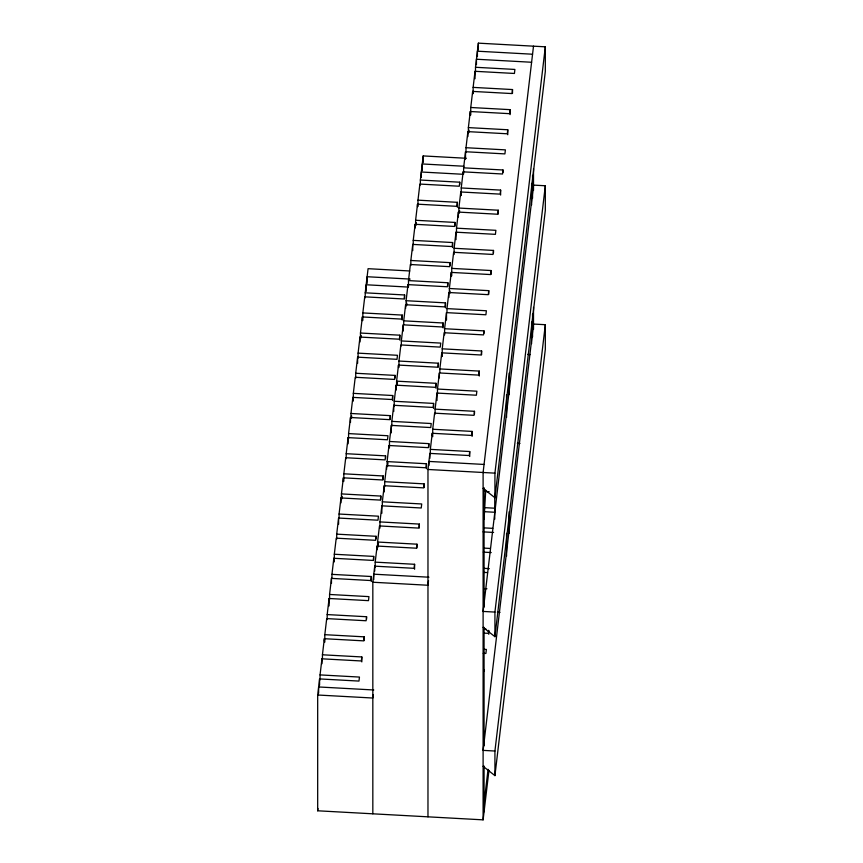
<?xml version="1.0" encoding="UTF-8"?>
<svg xmlns="http://www.w3.org/2000/svg" width="863" height="863" viewBox="0 0 863 863"><rect width="100%" height="100%" fill="white"/><g stroke="black" fill="none" stroke-linecap="round" stroke-linejoin="round"><path stroke-width="1.29" d="M484.067 519.44L485.729 490.152M488.954 770.389L483.107 819.85L317.681 810.789L317.681 695.006L319.58 678.922L358.976 681.08L359.45 677.067L320.054 674.909L320.054 679.871M320.054 674.909L321.964 658.814L361.349 660.972L361.824 656.948L322.438 654.79L322.438 658.512M322.438 654.79L324.337 638.706L363.722 640.864L364.197 636.84L324.812 634.683L324.812 642.126M324.812 634.683L326.71 618.598L366.095 620.756L366.581 616.732L327.185 614.575L327.185 619.537M327.185 614.575L329.094 598.49L368.479 600.648L368.954 596.624L329.569 594.467L329.569 599.429M329.569 594.467L331.468 578.383L370.853 580.54L371.327 576.516L331.942 574.359L331.942 578.081M331.942 574.359L333.841 558.275L373.226 560.432L373.711 556.408L334.315 554.251L334.315 561.694M334.315 554.251L336.225 538.167L375.61 540.314L376.085 536.301L336.699 534.143L336.699 539.105M336.699 534.143L338.598 518.048L377.983 520.206L378.458 516.193L339.073 514.035L339.073 517.757M339.073 514.035L340.971 497.94L380.356 500.098L380.842 496.074L341.446 493.916L341.446 498.879M341.446 493.916L343.355 477.832L382.741 479.99L383.215 475.966L343.83 473.809L343.83 481.252M343.83 473.809L345.729 457.724L385.114 459.882L385.588 455.858L346.203 453.701L346.203 458.663M346.203 453.701L348.102 437.617L387.487 439.774L387.972 435.75L348.576 433.593L348.576 438.555M348.576 433.593L350.486 417.509L389.871 419.666L390.346 415.642L350.961 413.485L350.961 418.447M350.961 413.485L352.859 397.379L392.244 399.537L392.719 395.524L353.334 393.366L353.334 400.81M353.334 393.366L355.232 377.271L394.628 379.429L395.103 375.405L355.707 373.258L355.707 378.221M355.707 373.258L357.616 357.163L397.002 359.321L397.476 355.297L358.091 353.14L358.091 358.102M358.091 353.14L359.99 337.055L399.375 339.213L399.849 335.189L360.464 333.032L360.464 337.994M360.464 333.032L362.363 316.948L401.759 319.105L402.234 315.081L362.838 312.924L362.838 320.367M362.838 312.924L364.747 296.84L404.132 298.997L404.607 294.973L365.222 292.816L365.222 297.778M365.222 292.816L368.07 268.684L409.763 270.971M341.888 498.89L342.18 496.419M351.392 418.458L351.683 415.977M360.907 338.005L361.198 335.534M317.681 810.789L317.951 808.491M372.827 813.809L372.827 582.234L374.725 566.16L414.111 568.318L414.585 564.294L375.2 562.137L375.2 567.099M375.2 562.137L377.099 546.052L416.495 548.21L416.969 544.186L377.573 542.029L377.573 546.991M377.573 542.029L379.483 525.945L418.868 528.102L419.342 524.078L379.957 521.921L379.957 528.124M379.957 521.921L381.856 505.837L421.241 507.994L421.716 503.97L382.331 501.813L382.331 505.535M382.331 501.813L384.229 485.718L423.625 487.875L424.1 483.863L384.704 481.705L384.704 486.667M384.704 481.705L386.613 465.61L425.998 467.768L426.473 463.744L387.088 461.586L387.088 466.549M387.088 461.586L388.986 445.502L428.372 447.66L428.846 443.636L389.461 441.478L389.461 447.681M389.461 441.478L391.36 425.394L430.756 427.552L431.23 423.528L391.834 421.371L391.834 426.333M391.834 421.371L393.744 405.286L433.129 407.444L433.604 403.42L394.218 401.263L394.218 406.225M394.218 401.263L396.117 385.178L435.502 387.336L435.977 383.312L396.592 381.155L396.592 384.876M396.592 381.155L398.49 365.071L437.886 367.228L438.361 363.204L398.965 361.047L398.965 367.25M398.965 361.047L400.874 344.952L440.259 347.109L440.734 343.096L401.349 340.939L401.349 345.901M401.349 340.939L403.248 324.844L442.633 327.001L443.107 322.989L403.722 320.831L403.722 324.553M403.722 320.831L405.621 304.736L445.017 306.894L445.491 302.87L406.095 300.712L406.095 305.675M406.095 300.712L408.005 284.617L447.39 286.775L447.865 282.751L408.479 280.594L408.479 286.796M408.479 280.594L410.378 264.51L449.763 266.667L450.238 262.643L410.853 260.486L410.853 265.448M410.853 260.486L412.751 244.402L452.147 246.559L452.622 242.535L413.237 240.378L413.237 244.1M413.237 240.378L415.135 224.294L454.521 226.451L454.995 222.427L415.61 220.27L415.61 225.232M415.61 220.27L417.509 204.175L456.894 206.333L457.368 202.32L417.983 200.162L417.983 206.365M417.983 200.162L419.882 184.067L459.278 186.225L459.752 182.201L420.367 180.043L420.367 185.006M420.367 180.043L423.215 155.923L466.257 158.274M378.016 547.002L378.458 543.291M387.519 466.559L387.962 462.848M397.174 384.887L397.465 382.417M406.538 305.685L406.829 303.204M416.052 225.243L416.344 222.762M373.237 694.575L372.827 698.027L317.681 695.006M427.972 816.83L427.972 469.472L429.871 453.388L469.256 455.545L469.731 451.532L430.346 449.375L430.346 453.097M430.346 449.375L432.244 433.28L471.63 435.437L472.115 431.414L432.719 429.256L432.719 436.7M432.719 429.256L434.618 413.172L474.014 415.33L474.488 411.306L435.103 409.148L435.103 414.111M435.103 409.148L437.002 393.064L476.387 395.222L476.861 391.198L437.476 389.04L437.476 394.003M437.476 389.04L439.375 372.956L478.76 375.114L479.245 371.09L439.85 368.933L439.85 372.654M439.85 368.933L441.748 352.848L481.144 355.006L481.619 350.982L442.234 348.825L442.234 356.268M442.234 348.825L444.132 332.74L483.517 334.898L483.992 330.874L444.607 328.717L444.607 334.92M444.607 328.717L446.505 312.633L485.891 314.779L486.376 310.766L446.98 308.609L446.98 312.33M446.98 308.609L448.879 292.514L488.275 294.671L488.749 290.658L449.364 288.501L449.364 293.463M449.364 288.501L451.263 272.406L490.648 274.563L491.123 270.54L451.737 268.382L451.737 275.826M451.737 268.382L453.636 252.298L493.021 254.456L493.496 250.432L454.111 248.274L454.111 254.477M454.111 248.274L456.009 232.19L495.405 234.348L495.88 230.324L456.495 228.166L456.495 233.129M456.495 228.166L458.393 212.082L497.778 214.24L498.253 210.216L458.868 208.059L458.868 213.021M458.868 208.059L460.766 191.974L500.152 194.132L500.626 190.108L461.241 187.951L461.241 195.394M461.241 187.951L463.151 171.845L502.536 174.002L503.01 169.989L463.625 167.832L463.625 174.035M463.625 167.832L465.524 151.737L504.909 153.894L505.384 149.871L465.998 147.713L465.998 152.675M465.998 147.713L467.897 131.629L507.293 133.787L507.768 129.763L468.372 127.605L468.372 132.568M468.372 127.605L470.281 111.521L509.666 113.679L510.141 109.655L470.756 107.497L470.756 114.941M470.756 107.497L472.654 91.413L512.039 93.571L512.514 89.547L473.129 87.39L473.129 93.592M473.129 87.39L475.028 71.305L514.424 73.463L514.898 69.439L475.502 67.282L475.502 72.244M475.502 67.282L478.361 43.15L545.319 46.818L545.319 71.424L494.931 497.735L483.107 488.404M449.796 293.463L450.087 290.993M459.31 213.032L459.601 210.55M468.814 132.578L469.105 130.108M428.512 580.659L427.972 585.254L372.827 582.234M533.507 46.171L483.107 472.493L483.107 819.85M494.931 497.735L494.931 473.14L545.319 46.818M483.755 671.565L483.992 669.548M488.631 630.335L488.275 633.356L484.337 633.14M494.931 612.083L545.319 185.761L533.507 185.114L483.107 611.436L494.931 612.083L494.931 636.689L483.107 627.358M494.931 636.689L545.319 210.367L545.319 185.761M484.067 803.119L488.059 769.321M494.931 751.026L545.319 324.704L533.507 324.057L483.107 750.379L494.931 751.026L494.931 775.632L483.107 766.301M494.931 775.632L545.319 349.31L545.319 324.704M532.547 54.218L477.412 51.197L477.412 56.58M531.597 62.255L476.452 59.234L476.452 64.628M463.96 166.246L422.266 163.959L422.266 170.691M463.01 174.283L421.317 172.007L421.317 177.39M410.162 279.083L367.12 276.732L367.12 283.463M407.865 287.055L366.171 284.768L366.171 291.5M527.66 354.402L530.292 354.553M517.336 443.334L519.968 443.474M484.067 464.445L428.922 461.425L428.922 465.459M427.972 469.472L494.931 473.14M485.222 491.5L489.159 491.716M484.628 507.66L495.135 508.231M484.154 511.683L494.661 512.255M483.56 527.854L492.751 528.35M483.086 531.867L493.593 532.449M483.809 548.102L490.378 548.458M483.334 552.126L491.22 552.557M484.057 568.361L489.31 568.641M483.582 572.374L487.53 572.59M428.922 577.207L373.776 574.186L373.776 579.58M484.316 588.609L486.937 588.749M497.368 612.255L500.001 612.396M483.496 629.041L486.117 629.192M483.744 649.3L486.376 649.44L485.891 653.464L483.269 653.323M373.776 689.979L318.63 686.959L318.63 693.162M533.507 168.684L533.507 190.421M533.507 307.368L533.507 329.364M532.547 175.383L532.547 198.274M532.547 314.067L532.547 336.948M531.597 183.431L531.597 204.973M531.597 322.104L531.597 343.647M512.514 89.547L512.514 93.269M510.141 109.655L510.141 114.617M509.094 373.107L509.094 394.65M509.094 511.835L509.094 533.388M507.768 129.763L507.768 134.725M506.559 394.553L506.559 417.455M506.559 533.291L506.559 556.182M503.01 169.989L503.01 172.471M500.626 190.108L500.626 195.07M498.253 210.216L498.253 213.938M494.747 496.268L494.747 519.17M493.496 250.432L493.496 252.913M491.123 270.54L491.123 274.261M488.749 290.658L488.749 294.38M488.749 630.573L488.749 634.294M483.992 330.874L483.992 333.355M484.067 487.681L484.067 607.164M484.067 627.358L484.067 745.837M484.067 766.031L484.067 811.803M481.619 350.982L481.619 354.704M479.245 371.09L479.245 376.052M478.361 43.15L478.361 49.881M475.028 71.305L475.028 78.749M474.488 411.306L474.488 413.787M472.654 91.413L472.654 93.894M472.115 431.414L472.115 436.376M470.281 111.521L470.281 115.243M469.731 451.532L469.731 456.495M467.897 131.629L467.897 136.591M465.524 151.737L465.524 159.18M463.151 171.845L463.151 174.326M460.766 191.974L460.766 195.696M459.752 182.201L459.752 184.682M458.393 212.082L458.393 217.044M457.368 202.32L457.368 207.282M456.009 232.19L456.009 239.634M454.995 222.427L454.995 226.149M452.622 242.535L452.622 247.498M451.263 272.406L451.263 276.128M450.238 262.643L450.238 265.124M448.879 292.514L448.879 297.476M447.865 282.751L447.865 286.473M446.505 312.633L446.505 320.076M445.491 302.87L445.491 307.832M443.107 322.989L443.107 327.951M441.748 352.848L441.748 356.57M439.375 372.956L439.375 377.918M438.361 363.204L438.361 366.926M437.002 393.064L437.002 400.508M435.977 383.312L435.977 388.274M433.604 403.42L433.604 408.382M432.244 433.28L432.244 435.761M429.871 453.388L429.871 458.35M428.846 443.636L428.846 447.358M426.473 463.744L426.473 468.706M424.1 483.863L424.1 487.584M423.215 155.923L423.215 162.654M419.342 524.078L419.342 527.8M417.509 204.175L417.509 206.656M416.969 544.186L416.969 547.908M415.135 224.294L415.135 228.015M414.585 564.294L414.585 569.256M412.751 244.402L412.751 250.604M408.005 284.617L408.005 287.099M405.621 304.736L405.621 308.458M404.607 294.973L404.607 298.695M403.248 324.844L403.248 331.047M402.234 315.081L402.234 320.044M399.849 335.189L399.849 340.151M398.49 365.071L398.49 367.552M396.117 385.178L396.117 390.141M395.103 375.405L395.103 377.886M393.744 405.286L393.744 411.489M392.719 395.524L392.719 400.486M391.36 425.394L391.36 432.838M390.346 415.642L390.346 419.364M388.986 445.502L388.986 447.983M386.613 465.61L386.613 469.332M385.588 455.858L385.588 458.339M384.229 485.718L384.229 491.921M383.215 475.966L383.215 479.688M381.856 505.837L381.856 513.28M380.842 496.074L380.842 499.796M377.099 546.052L377.099 549.774M376.085 536.301L376.085 538.782M374.725 566.16L374.725 571.123M373.711 556.408L373.711 560.13M371.327 576.516L371.327 581.479M366.581 616.732L366.581 619.213M364.197 636.84L364.197 640.562M362.363 316.948L362.363 320.669M361.824 656.948L361.824 661.91M359.99 337.055L359.99 342.018M357.616 357.163L357.616 363.366M352.859 397.379L352.859 401.101M350.486 417.509L350.486 422.471M348.102 437.617L348.102 443.819M343.355 477.832L343.355 481.554M340.971 497.94L340.971 502.902M338.598 518.048L338.598 524.251M333.841 558.275L333.841 561.996M331.468 578.383L331.468 583.345M329.094 598.49L329.094 605.934M324.337 638.706L324.337 641.187M321.964 658.814L321.964 663.776M319.58 678.922L319.58 685.125"/></g></svg>
